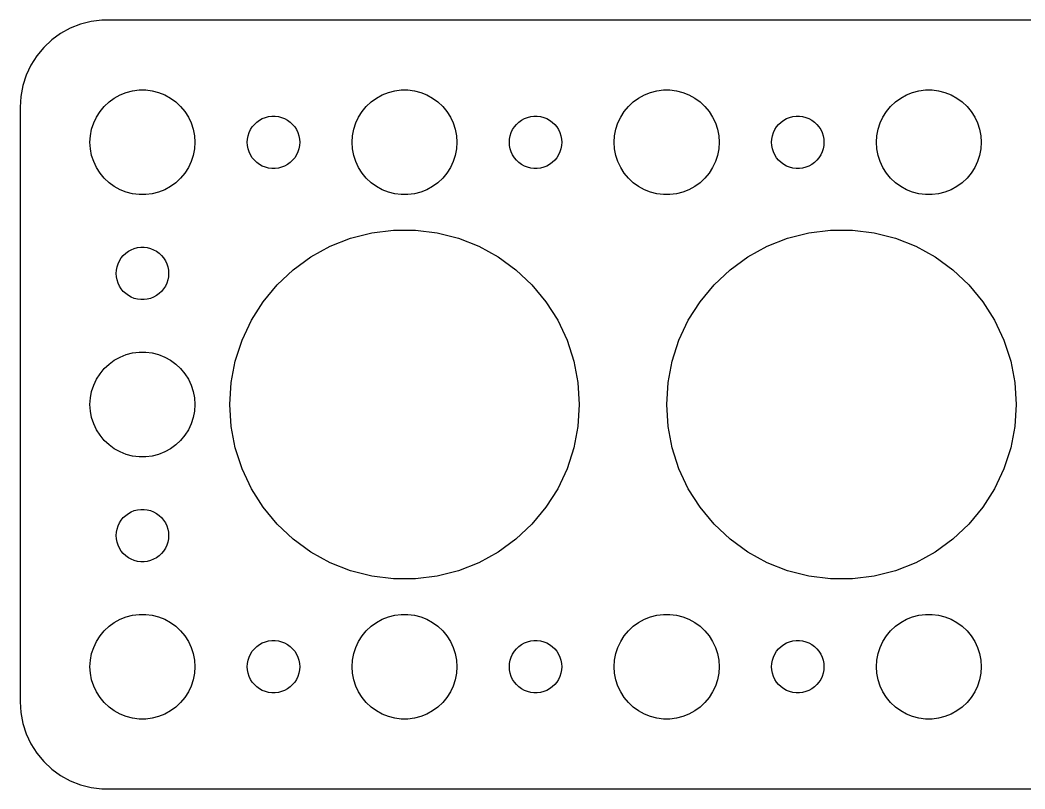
# Model space of a CAD drawing. Header units: metres. Extents: x -60 to 60, y 32 to 76.
# Drawn here: x -59.5 to -2, y 32 to 76 of the extents above; entities that cross this region are included whole.
import ezdxf

# ---------------------------------------------------------------- set-up
doc = ezdxf.new("R2010")
doc.units = ezdxf.units.M

msp = doc.modelspace()

# ---------------------------------------------------------------- linework, layer by layer
for p, q in [((-55.4369, 75.9114), (-56.0451, 75.7553)), ((-54.8139, 75.9901), (-55.4369, 75.9114)), ((54.8139, 75.9901), (-54.8139, 75.9901)), ((-56.6289, 75.5241), (-57.1791, 75.2216)), ((-56.0451, 75.7553), (-56.6289, 75.5241)), ((-57.6871, 74.8526), (-58.1448, 74.4227)), ((-57.1791, 75.2216), (-57.6871, 74.8526)), ((-58.1448, 74.4227), (-58.5451, 73.9389)), ((-58.5451, 73.9389), (-58.8815, 73.4088)), ((-58.8815, 73.4088), (-59.1489, 72.8406)), ((-59.1489, 72.8406), (-59.3429, 72.2434)), ((-59.3429, 72.2434), (-59.4606, 71.6267)), ((-53.427, 71.8532), (-53.0621, 71.9469)), ((-53.0621, 71.9469), (-52.6884, 71.9941)), ((-52.6884, 71.9941), (-52.3116, 71.9941)), ((-52.3116, 71.9941), (-51.9379, 71.9469)), ((-51.9379, 71.9469), (-51.5729, 71.8532)), ((-38.427, 71.8532), (-38.0621, 71.9469)), ((-38.0621, 71.9469), (-37.6884, 71.9941)), ((-37.6884, 71.9941), (-37.3116, 71.9941)), ((-37.3116, 71.9941), (-36.9379, 71.9469)), ((-36.9379, 71.9469), (-36.5729, 71.8532)), ((-23.427, 71.8532), (-23.0621, 71.9469)), ((-23.0621, 71.9469), (-22.6884, 71.9941)), ((-22.6884, 71.9941), (-22.3116, 71.9941)), ((-22.3116, 71.9941), (-21.9379, 71.9469)), ((-21.9379, 71.9469), (-21.5729, 71.8532)), ((-8.42705, 71.8532), (-8.06213, 71.9469)), ((-8.06213, 71.9469), (-7.68837, 71.9941)), ((-7.68837, 71.9941), (-7.31161, 71.9941)), ((-7.31161, 71.9941), (-6.93785, 71.9469)), ((-6.93785, 71.9469), (-6.57294, 71.8532)), ((-59.4606, 71.6267), (-59.5, 71)), ((-54.6869, 71.0536), (-54.4123, 71.3115)), ((-54.4123, 71.3115), (-54.1075, 71.533)), ((-54.1075, 71.533), (-53.7773, 71.7145)), ((-53.7773, 71.7145), (-53.427, 71.8532)), ((-51.5729, 71.8532), (-51.2227, 71.7145)), ((-51.2227, 71.7145), (-50.8925, 71.533)), ((-50.8925, 71.533), (-50.5877, 71.3115)), ((-50.5877, 71.3115), (-50.3131, 71.0536)), ((-39.6869, 71.0536), (-39.4123, 71.3115)), ((-39.4123, 71.3115), (-39.1075, 71.533)), ((-39.1075, 71.533), (-38.7773, 71.7145)), ((-38.7773, 71.7145), (-38.427, 71.8532)), ((-36.5729, 71.8532), (-36.2227, 71.7145)), ((-36.2227, 71.7145), (-35.8925, 71.533)), ((-35.8925, 71.533), (-35.5877, 71.3115)), ((-35.5877, 71.3115), (-35.3131, 71.0536)), ((-24.6869, 71.0536), (-24.4123, 71.3115)), ((-24.4123, 71.3115), (-24.1075, 71.533)), ((-24.1075, 71.533), (-23.7773, 71.7145)), ((-23.7773, 71.7145), (-23.427, 71.8532)), ((-21.5729, 71.8532), (-21.2227, 71.7145)), ((-21.2227, 71.7145), (-20.8925, 71.533)), ((-20.8925, 71.533), (-20.5877, 71.3115)), ((-20.5877, 71.3115), (-20.3131, 71.0536)), ((-9.6869, 71.0536), (-9.41226, 71.3115)), ((-9.41226, 71.3115), (-9.10747, 71.533)), ((-9.10747, 71.533), (-8.77733, 71.7145)), ((-8.77733, 71.7145), (-8.42705, 71.8532)), ((-6.57294, 71.8532), (-6.22266, 71.7145)), ((-6.22266, 71.7145), (-5.89252, 71.533)), ((-5.89252, 71.533), (-5.58772, 71.3115)), ((-5.58772, 71.3115), (-5.31308, 71.0536)), ((-59.5, 71), (-59.5, 37)), ((-55.1289, 70.4453), (-54.927, 70.7634)), ((-54.927, 70.7634), (-54.6869, 71.0536)), ((-50.3131, 71.0536), (-50.0729, 70.7634)), ((-50.0729, 70.7634), (-49.8711, 70.4453)), ((-40.1289, 70.4453), (-39.927, 70.7634)), ((-39.927, 70.7634), (-39.6869, 71.0536)), ((-35.3131, 71.0536), (-35.0729, 70.7634)), ((-35.0729, 70.7634), (-34.8711, 70.4453)), ((-25.1289, 70.4453), (-24.927, 70.7634)), ((-24.927, 70.7634), (-24.6869, 71.0536)), ((-20.3131, 71.0536), (-20.0729, 70.7634)), ((-20.0729, 70.7634), (-19.8711, 70.4453)), ((-10.1289, 70.4453), (-9.92705, 70.7634)), ((-9.92705, 70.7634), (-9.6869, 71.0536)), ((-5.31308, 71.0536), (-5.07294, 70.7634)), ((-5.07294, 70.7634), (-4.87108, 70.4453)), ((-55.2893, 70.1044), (-55.1289, 70.4453)), ((-49.8711, 70.4453), (-49.7107, 70.1044)), ((-46.0934, 70.0268), (-45.9561, 70.1558)), ((-45.9561, 70.1558), (-45.8037, 70.2665)), ((-45.8037, 70.2665), (-45.6387, 70.3572)), ((-45.6387, 70.3572), (-45.4635, 70.4266)), ((-45.4635, 70.4266), (-45.2811, 70.4734)), ((-45.2811, 70.4734), (-45.0942, 70.497)), ((-45.0942, 70.497), (-44.9058, 70.497)), ((-44.9058, 70.497), (-44.7189, 70.4734)), ((-44.7189, 70.4734), (-44.5365, 70.4266)), ((-44.5365, 70.4266), (-44.3613, 70.3572)), ((-44.3613, 70.3572), (-44.1963, 70.2665)), ((-44.1963, 70.2665), (-44.0439, 70.1558)), ((-44.0439, 70.1558), (-43.9065, 70.0268)), ((-40.2893, 70.1044), (-40.1289, 70.4453)), ((-34.8711, 70.4453), (-34.7107, 70.1044)), ((-31.0934, 70.0268), (-30.9561, 70.1558)), ((-30.9561, 70.1558), (-30.8037, 70.2665)), ((-30.8037, 70.2665), (-30.6387, 70.3572)), ((-30.6387, 70.3572), (-30.4635, 70.4266)), ((-30.4635, 70.4266), (-30.2811, 70.4734)), ((-30.2811, 70.4734), (-30.0942, 70.497)), ((-30.0942, 70.497), (-29.9058, 70.497)), ((-29.9058, 70.497), (-29.7189, 70.4734)), ((-29.7189, 70.4734), (-29.5365, 70.4266)), ((-29.5365, 70.4266), (-29.3613, 70.3572)), ((-29.3613, 70.3572), (-29.1963, 70.2665)), ((-29.1963, 70.2665), (-29.0439, 70.1558)), ((-29.0439, 70.1558), (-28.9065, 70.0268)), ((-25.2893, 70.1044), (-25.1289, 70.4453)), ((-19.8711, 70.4453), (-19.7107, 70.1044)), ((-16.0934, 70.0268), (-15.9561, 70.1558)), ((-15.9561, 70.1558), (-15.8037, 70.2665)), ((-15.8037, 70.2665), (-15.6387, 70.3572)), ((-15.6387, 70.3572), (-15.4635, 70.4266)), ((-15.4635, 70.4266), (-15.2811, 70.4734)), ((-15.2811, 70.4734), (-15.0942, 70.497)), ((-15.0942, 70.497), (-14.9058, 70.497)), ((-14.9058, 70.497), (-14.7189, 70.4734)), ((-14.7189, 70.4734), (-14.5365, 70.4266)), ((-14.5365, 70.4266), (-14.3613, 70.3572)), ((-14.3613, 70.3572), (-14.1963, 70.2665)), ((-14.1963, 70.2665), (-14.0439, 70.1558)), ((-14.0439, 70.1558), (-13.9065, 70.0268)), ((-10.2893, 70.1044), (-10.1289, 70.4453)), ((-4.87108, 70.4453), (-4.71066, 70.1044)), ((-55.4763, 69.376), (-55.4057, 69.7461)), ((-55.4057, 69.7461), (-55.2893, 70.1044)), ((-49.7107, 70.1044), (-49.5942, 69.7461)), ((-49.5942, 69.7461), (-49.5237, 69.376)), ((-46.3947, 69.5522), (-46.3145, 69.7226)), ((-46.3145, 69.7226), (-46.2135, 69.8817)), ((-46.2135, 69.8817), (-46.0934, 70.0268)), ((-43.9065, 70.0268), (-43.7865, 69.8817)), ((-43.7865, 69.8817), (-43.6855, 69.7226)), ((-43.6855, 69.7226), (-43.6053, 69.5522)), ((-40.4763, 69.376), (-40.4057, 69.7461)), ((-40.4057, 69.7461), (-40.2893, 70.1044)), ((-34.7107, 70.1044), (-34.5942, 69.7461)), ((-34.5942, 69.7461), (-34.5237, 69.376)), ((-31.3947, 69.5522), (-31.3145, 69.7226)), ((-31.3145, 69.7226), (-31.2135, 69.8817)), ((-31.2135, 69.8817), (-31.0934, 70.0268)), ((-28.9065, 70.0268), (-28.7865, 69.8817)), ((-28.7865, 69.8817), (-28.6855, 69.7226)), ((-28.6855, 69.7226), (-28.6053, 69.5522)), ((-25.4763, 69.376), (-25.4057, 69.7461)), ((-25.4057, 69.7461), (-25.2893, 70.1044)), ((-19.7107, 70.1044), (-19.5942, 69.7461)), ((-19.5942, 69.7461), (-19.5237, 69.376)), ((-16.3947, 69.5522), (-16.3145, 69.7226)), ((-16.3145, 69.7226), (-16.2135, 69.8817)), ((-16.2135, 69.8817), (-16.0934, 70.0268)), ((-13.9065, 70.0268), (-13.7865, 69.8817)), ((-13.7865, 69.8817), (-13.6855, 69.7226)), ((-13.6855, 69.7226), (-13.6053, 69.5522)), ((-10.4763, 69.376), (-10.4057, 69.7461)), ((-10.4057, 69.7461), (-10.2893, 70.1044)), ((-4.71066, 70.1044), (-4.59424, 69.7461)), ((-4.59424, 69.7461), (-4.52365, 69.376)), ((-55.5, 69), (-55.4763, 69.376)), ((-55.4763, 68.624), (-55.5, 69)), ((-49.5237, 69.376), (-49.5, 69)), ((-49.5, 69), (-49.5237, 68.624)), ((-46.5, 69), (-46.4882, 69.188)), ((-46.4882, 68.812), (-46.5, 69)), ((-46.4882, 69.188), (-46.4529, 69.373)), ((-46.4529, 69.373), (-46.3947, 69.5522)), ((-43.6053, 69.5522), (-43.5471, 69.373)), ((-43.5471, 69.373), (-43.5118, 69.188)), ((-43.5118, 69.188), (-43.5, 69)), ((-43.5, 69), (-43.5118, 68.812)), ((-40.5, 69), (-40.4763, 69.376)), ((-40.4763, 68.624), (-40.5, 69)), ((-34.5237, 69.376), (-34.5, 69)), ((-34.5, 69), (-34.5237, 68.624)), ((-31.5, 69), (-31.4882, 69.188)), ((-31.4882, 68.812), (-31.5, 69)), ((-31.4882, 69.188), (-31.4529, 69.373)), ((-31.4529, 69.373), (-31.3947, 69.5522)), ((-28.6053, 69.5522), (-28.5471, 69.373)), ((-28.5471, 69.373), (-28.5118, 69.188)), ((-28.5118, 69.188), (-28.5, 69)), ((-28.5, 69), (-28.5118, 68.812)), ((-25.5, 69), (-25.4763, 69.376)), ((-25.4763, 68.624), (-25.5, 69)), ((-19.5237, 69.376), (-19.5, 69)), ((-19.5, 69), (-19.5237, 68.624)), ((-16.5, 69), (-16.4882, 69.188)), ((-16.4882, 68.812), (-16.5, 69)), ((-16.4882, 69.188), (-16.4529, 69.373)), ((-16.4529, 69.373), (-16.3947, 69.5522)), ((-13.6053, 69.5522), (-13.5471, 69.373)), ((-13.5471, 69.373), (-13.5118, 69.188)), ((-13.5118, 69.188), (-13.5, 69)), ((-13.5, 69), (-13.5118, 68.812)), ((-10.5, 69), (-10.4763, 69.376)), ((-10.4763, 68.624), (-10.5, 69)), ((-4.52365, 69.376), (-4.5, 69)), ((-4.5, 69), (-4.52365, 68.624)), ((-55.4057, 68.2539), (-55.4763, 68.624)), ((-49.5237, 68.624), (-49.5942, 68.2539)), ((-46.4529, 68.627), (-46.4882, 68.812)), ((-46.3947, 68.4478), (-46.4529, 68.627)), ((-46.3145, 68.2774), (-46.3947, 68.4478)), ((-43.6053, 68.4478), (-43.6855, 68.2774)), ((-43.5471, 68.627), (-43.6053, 68.4478)), ((-43.5118, 68.812), (-43.5471, 68.627)), ((-40.4057, 68.2539), (-40.4763, 68.624)), ((-34.5237, 68.624), (-34.5942, 68.2539)), ((-31.4529, 68.627), (-31.4882, 68.812)), ((-31.3947, 68.4478), (-31.4529, 68.627)), ((-31.3145, 68.2774), (-31.3947, 68.4478)), ((-28.6053, 68.4478), (-28.6855, 68.2774)), ((-28.5471, 68.627), (-28.6053, 68.4478)), ((-28.5118, 68.812), (-28.5471, 68.627)), ((-25.4057, 68.2539), (-25.4763, 68.624)), ((-19.5237, 68.624), (-19.5942, 68.2539)), ((-16.4529, 68.627), (-16.4882, 68.812)), ((-16.3947, 68.4478), (-16.4529, 68.627)), ((-16.3145, 68.2774), (-16.3947, 68.4478)), ((-13.6053, 68.4478), (-13.6855, 68.2774)), ((-13.5471, 68.627), (-13.6053, 68.4478)), ((-13.5118, 68.812), (-13.5471, 68.627)), ((-10.4057, 68.2539), (-10.4763, 68.624)), ((-4.52365, 68.624), (-4.59424, 68.2539)), ((-55.2893, 67.8956), (-55.4057, 68.2539)), ((-55.1289, 67.5547), (-55.2893, 67.8956)), ((-49.7107, 67.8956), (-49.8711, 67.5547)), ((-49.5942, 68.2539), (-49.7107, 67.8956)), ((-46.2135, 68.1183), (-46.3145, 68.2774)), ((-46.0934, 67.9732), (-46.2135, 68.1183)), ((-45.9561, 67.8442), (-46.0934, 67.9732)), ((-43.9065, 67.9732), (-44.0439, 67.8442)), ((-43.7865, 68.1183), (-43.9065, 67.9732)), ((-43.6855, 68.2774), (-43.7865, 68.1183)), ((-40.2893, 67.8956), (-40.4057, 68.2539)), ((-40.1289, 67.5547), (-40.2893, 67.8956)), ((-34.7107, 67.8956), (-34.8711, 67.5547)), ((-34.5942, 68.2539), (-34.7107, 67.8956)), ((-31.2135, 68.1183), (-31.3145, 68.2774)), ((-31.0934, 67.9732), (-31.2135, 68.1183)), ((-30.9561, 67.8442), (-31.0934, 67.9732)), ((-28.9065, 67.9732), (-29.0439, 67.8442)), ((-28.7865, 68.1183), (-28.9065, 67.9732)), ((-28.6855, 68.2774), (-28.7865, 68.1183)), ((-25.2893, 67.8956), (-25.4057, 68.2539)), ((-25.1289, 67.5547), (-25.2893, 67.8956)), ((-19.7107, 67.8956), (-19.8711, 67.5547)), ((-19.5942, 68.2539), (-19.7107, 67.8956)), ((-16.2135, 68.1183), (-16.3145, 68.2774)), ((-16.0934, 67.9732), (-16.2135, 68.1183)), ((-15.9561, 67.8442), (-16.0934, 67.9732)), ((-13.9065, 67.9732), (-14.0439, 67.8442)), ((-13.7865, 68.1183), (-13.9065, 67.9732)), ((-13.6855, 68.2774), (-13.7865, 68.1183)), ((-10.2893, 67.8956), (-10.4057, 68.2539)), ((-10.1289, 67.5547), (-10.2893, 67.8956)), ((-4.71066, 67.8956), (-4.87108, 67.5547)), ((-4.59424, 68.2539), (-4.71066, 67.8956)), ((-54.927, 67.2366), (-55.1289, 67.5547)), ((-49.8711, 67.5547), (-50.0729, 67.2366)), ((-45.8037, 67.7335), (-45.9561, 67.8442)), ((-45.6387, 67.6427), (-45.8037, 67.7335)), ((-45.4635, 67.5734), (-45.6387, 67.6427)), ((-45.2811, 67.5266), (-45.4635, 67.5734)), ((-45.0942, 67.5029), (-45.2811, 67.5266)), ((-44.9058, 67.5029), (-45.0942, 67.5029)), ((-44.7189, 67.5266), (-44.9058, 67.5029)), ((-44.5365, 67.5734), (-44.7189, 67.5266)), ((-44.3613, 67.6427), (-44.5365, 67.5734)), ((-44.1963, 67.7335), (-44.3613, 67.6427)), ((-44.0439, 67.8442), (-44.1963, 67.7335)), ((-39.927, 67.2366), (-40.1289, 67.5547)), ((-34.8711, 67.5547), (-35.0729, 67.2366)), ((-30.8037, 67.7335), (-30.9561, 67.8442)), ((-30.6387, 67.6427), (-30.8037, 67.7335)), ((-30.4635, 67.5734), (-30.6387, 67.6427)), ((-30.2811, 67.5266), (-30.4635, 67.5734)), ((-30.0942, 67.5029), (-30.2811, 67.5266)), ((-29.9058, 67.5029), (-30.0942, 67.5029)), ((-29.7189, 67.5266), (-29.9058, 67.5029)), ((-29.5365, 67.5734), (-29.7189, 67.5266)), ((-29.3613, 67.6427), (-29.5365, 67.5734)), ((-29.1963, 67.7335), (-29.3613, 67.6427)), ((-29.0439, 67.8442), (-29.1963, 67.7335)), ((-24.927, 67.2366), (-25.1289, 67.5547)), ((-19.8711, 67.5547), (-20.0729, 67.2366)), ((-15.8037, 67.7335), (-15.9561, 67.8442)), ((-15.6387, 67.6427), (-15.8037, 67.7335)), ((-15.4635, 67.5734), (-15.6387, 67.6427)), ((-15.2811, 67.5266), (-15.4635, 67.5734)), ((-15.0942, 67.5029), (-15.2811, 67.5266)), ((-14.9058, 67.5029), (-15.0942, 67.5029)), ((-14.7189, 67.5266), (-14.9058, 67.5029)), ((-14.5365, 67.5734), (-14.7189, 67.5266)), ((-14.3613, 67.6427), (-14.5365, 67.5734)), ((-14.1963, 67.7335), (-14.3613, 67.6427)), ((-14.0439, 67.8442), (-14.1963, 67.7335)), ((-9.92705, 67.2366), (-10.1289, 67.5547)), ((-4.87108, 67.5547), (-5.07294, 67.2366)), ((-54.6869, 66.9464), (-54.927, 67.2366)), ((-54.4123, 66.6884), (-54.6869, 66.9464)), ((-50.3131, 66.9464), (-50.5877, 66.6884)), ((-50.0729, 67.2366), (-50.3131, 66.9464)), ((-39.6869, 66.9464), (-39.927, 67.2366)), ((-39.4123, 66.6884), (-39.6869, 66.9464)), ((-35.3131, 66.9464), (-35.5877, 66.6884)), ((-35.0729, 67.2366), (-35.3131, 66.9464)), ((-24.6869, 66.9464), (-24.927, 67.2366)), ((-24.4123, 66.6884), (-24.6869, 66.9464)), ((-20.3131, 66.9464), (-20.5877, 66.6884)), ((-20.0729, 67.2366), (-20.3131, 66.9464)), ((-9.6869, 66.9464), (-9.92705, 67.2366)), ((-9.41226, 66.6884), (-9.6869, 66.9464)), ((-5.31308, 66.9464), (-5.58772, 66.6884)), ((-5.07294, 67.2366), (-5.31308, 66.9464)), ((-54.1075, 66.467), (-54.4123, 66.6884)), ((-53.7773, 66.2855), (-54.1075, 66.467)), ((-53.427, 66.1468), (-53.7773, 66.2855)), ((-53.0621, 66.0531), (-53.427, 66.1468)), ((-51.5729, 66.1468), (-51.9379, 66.0531)), ((-51.2227, 66.2855), (-51.5729, 66.1468)), ((-50.8925, 66.467), (-51.2227, 66.2855)), ((-50.5877, 66.6884), (-50.8925, 66.467)), ((-39.1075, 66.467), (-39.4123, 66.6884)), ((-38.7773, 66.2855), (-39.1075, 66.467)), ((-38.427, 66.1468), (-38.7773, 66.2855)), ((-38.0621, 66.0531), (-38.427, 66.1468)), ((-36.5729, 66.1468), (-36.9379, 66.0531)), ((-36.2227, 66.2855), (-36.5729, 66.1468)), ((-35.8925, 66.467), (-36.2227, 66.2855)), ((-35.5877, 66.6884), (-35.8925, 66.467)), ((-24.1075, 66.467), (-24.4123, 66.6884)), ((-23.7773, 66.2855), (-24.1075, 66.467)), ((-23.427, 66.1468), (-23.7773, 66.2855)), ((-23.0621, 66.0531), (-23.427, 66.1468)), ((-21.5729, 66.1468), (-21.9379, 66.0531)), ((-21.2227, 66.2855), (-21.5729, 66.1468)), ((-20.8925, 66.467), (-21.2227, 66.2855)), ((-20.5877, 66.6884), (-20.8925, 66.467)), ((-9.10747, 66.467), (-9.41226, 66.6884)), ((-8.77733, 66.2855), (-9.10747, 66.467)), ((-8.42705, 66.1468), (-8.77733, 66.2855)), ((-8.06213, 66.0531), (-8.42705, 66.1468)), ((-6.57294, 66.1468), (-6.93785, 66.0531)), ((-6.22266, 66.2855), (-6.57294, 66.1468)), ((-5.89252, 66.467), (-6.22266, 66.2855)), ((-5.58772, 66.6884), (-5.89252, 66.467)), ((-52.6884, 66.0059), (-53.0621, 66.0531)), ((-52.3116, 66.0059), (-52.6884, 66.0059)), ((-51.9379, 66.0531), (-52.3116, 66.0059)), ((-37.6884, 66.0059), (-38.0621, 66.0531)), ((-37.3116, 66.0059), (-37.6884, 66.0059)), ((-36.9379, 66.0531), (-37.3116, 66.0059)), ((-22.6884, 66.0059), (-23.0621, 66.0531)), ((-22.3116, 66.0059), (-22.6884, 66.0059)), ((-21.9379, 66.0531), (-22.3116, 66.0059)), ((-7.68837, 66.0059), (-8.06213, 66.0531)), ((-7.31161, 66.0059), (-7.68837, 66.0059)), ((-6.93785, 66.0531), (-7.31161, 66.0059)), ((-39.3738, 63.8229), (-38.1279, 63.9803)), ((-38.1279, 63.9803), (-36.8721, 63.9803)), ((-36.8721, 63.9803), (-35.6262, 63.8229)), ((-14.3738, 63.8229), (-13.1279, 63.9803)), ((-13.1279, 63.9803), (-11.8721, 63.9803)), ((-11.8721, 63.9803), (-10.6262, 63.8229)), ((-41.7578, 63.0483), (-40.5902, 63.5106)), ((-40.5902, 63.5106), (-39.3738, 63.8229)), ((-35.6262, 63.8229), (-34.4098, 63.5106)), ((-34.4098, 63.5106), (-33.2422, 63.0483)), ((-16.7578, 63.0483), (-15.5902, 63.5106)), ((-15.5902, 63.5106), (-14.3738, 63.8229)), ((-10.6262, 63.8229), (-9.40982, 63.5106)), ((-9.40982, 63.5106), (-8.2422, 63.0483)), ((-53.4561, 62.6558), (-53.3037, 62.7665)), ((-53.3037, 62.7665), (-53.1387, 62.8572)), ((-53.1387, 62.8572), (-52.9635, 62.9266)), ((-52.9635, 62.9266), (-52.7811, 62.9734)), ((-52.7811, 62.9734), (-52.5942, 62.997)), ((-52.5942, 62.997), (-52.4058, 62.997)), ((-52.4058, 62.997), (-52.2189, 62.9734)), ((-52.2189, 62.9734), (-52.0365, 62.9266)), ((-52.0365, 62.9266), (-51.8613, 62.8572)), ((-51.8613, 62.8572), (-51.6963, 62.7665)), ((-51.6963, 62.7665), (-51.5439, 62.6558)), ((-42.8583, 62.4433), (-41.7578, 63.0483)), ((-33.2422, 63.0483), (-32.1417, 62.4433)), ((-17.8583, 62.4433), (-16.7578, 63.0483)), ((-8.2422, 63.0483), (-7.14172, 62.4433)), ((-53.8947, 62.0522), (-53.8145, 62.2226)), ((-53.8145, 62.2226), (-53.7135, 62.3817)), ((-53.7135, 62.3817), (-53.5934, 62.5268)), ((-53.5934, 62.5268), (-53.4561, 62.6558)), ((-51.5439, 62.6558), (-51.4065, 62.5268)), ((-51.4065, 62.5268), (-51.2865, 62.3817)), ((-51.2865, 62.3817), (-51.1855, 62.2226)), ((-51.1855, 62.2226), (-51.1053, 62.0522)), ((-43.8742, 61.7051), (-42.8583, 62.4433)), ((-32.1417, 62.4433), (-31.1257, 61.7051)), ((-18.8742, 61.7051), (-17.8583, 62.4433)), ((-7.14172, 62.4433), (-6.12575, 61.7051)), ((-54, 61.5), (-53.9882, 61.688)), ((-53.9882, 61.688), (-53.9529, 61.873)), ((-53.9529, 61.873), (-53.8947, 62.0522)), ((-51.1053, 62.0522), (-51.0471, 61.873)), ((-51.0471, 61.873), (-51.0118, 61.688)), ((-51.0118, 61.688), (-51, 61.5)), ((-44.7897, 60.8455), (-43.8742, 61.7051)), ((-31.1257, 61.7051), (-30.2103, 60.8455)), ((-19.7897, 60.8455), (-18.8742, 61.7051)), ((-6.12575, 61.7051), (-5.21031, 60.8455)), ((-53.9882, 61.312), (-54, 61.5)), ((-53.9529, 61.127), (-53.9882, 61.312)), ((-53.8947, 60.9478), (-53.9529, 61.127)), ((-51.0471, 61.127), (-51.1053, 60.9478)), ((-51.0118, 61.312), (-51.0471, 61.127)), ((-51, 61.5), (-51.0118, 61.312)), ((-53.8145, 60.7774), (-53.8947, 60.9478)), ((-53.7135, 60.6183), (-53.8145, 60.7774)), ((-53.5934, 60.4732), (-53.7135, 60.6183)), ((-53.4561, 60.3442), (-53.5934, 60.4732)), ((-51.4065, 60.4732), (-51.5439, 60.3442)), ((-51.2865, 60.6183), (-51.4065, 60.4732)), ((-51.1855, 60.7774), (-51.2865, 60.6183)), ((-51.1053, 60.9478), (-51.1855, 60.7774)), ((-45.5902, 59.8778), (-44.7897, 60.8455)), ((-30.2103, 60.8455), (-29.4098, 59.8778)), ((-20.5902, 59.8778), (-19.7897, 60.8455)), ((-5.21031, 60.8455), (-4.40982, 59.8778)), ((-53.3037, 60.2335), (-53.4561, 60.3442)), ((-53.1387, 60.1427), (-53.3037, 60.2335)), ((-52.9635, 60.0734), (-53.1387, 60.1427)), ((-52.7811, 60.0266), (-52.9635, 60.0734)), ((-52.5942, 60.0029), (-52.7811, 60.0266)), ((-52.4058, 60.0029), (-52.5942, 60.0029)), ((-52.2189, 60.0266), (-52.4058, 60.0029)), ((-52.0365, 60.0734), (-52.2189, 60.0266)), ((-51.8613, 60.1427), (-52.0365, 60.0734)), ((-51.6963, 60.2335), (-51.8613, 60.1427)), ((-51.5439, 60.3442), (-51.6963, 60.2335)), ((-46.2631, 58.8175), (-45.5902, 59.8778)), ((-29.4098, 59.8778), (-28.7369, 58.8175)), ((-21.2631, 58.8175), (-20.5902, 59.8778)), ((-4.40982, 59.8778), (-3.73692, 58.8175)), ((-46.7978, 57.6812), (-46.2631, 58.8175)), ((-28.7369, 58.8175), (-28.2022, 57.6812)), ((-21.7978, 57.6812), (-21.2631, 58.8175)), ((-3.73692, 58.8175), (-3.20222, 57.6812)), ((-47.1858, 56.4869), (-46.7978, 57.6812)), ((-28.2022, 57.6812), (-27.8142, 56.4869)), ((-22.1858, 56.4869), (-21.7978, 57.6812)), ((-3.20222, 57.6812), (-2.81416, 56.4869)), ((-53.427, 56.8532), (-53.0621, 56.9469)), ((-53.0621, 56.9469), (-52.6884, 56.9941)), ((-52.6884, 56.9941), (-52.3116, 56.9941)), ((-52.3116, 56.9941), (-51.9379, 56.9469)), ((-51.9379, 56.9469), (-51.5729, 56.8532)), ((-54.4123, 56.3115), (-54.1075, 56.533)), ((-54.1075, 56.533), (-53.7773, 56.7145)), ((-53.7773, 56.7145), (-53.427, 56.8532)), ((-51.5729, 56.8532), (-51.2227, 56.7145)), ((-51.2227, 56.7145), (-50.8925, 56.533)), ((-50.8925, 56.533), (-50.5877, 56.3115)), ((-47.4211, 55.2533), (-47.1858, 56.4869)), ((-27.8142, 56.4869), (-27.5788, 55.2533)), ((-22.4211, 55.2533), (-22.1858, 56.4869)), ((-2.81416, 56.4869), (-2.57884, 55.2533)), ((-54.927, 55.7634), (-54.6869, 56.0536)), ((-54.6869, 56.0536), (-54.4123, 56.3115)), ((-50.5877, 56.3115), (-50.3131, 56.0536)), ((-50.3131, 56.0536), (-50.0729, 55.7634)), ((-55.2893, 55.1044), (-55.1289, 55.4453)), ((-55.1289, 55.4453), (-54.927, 55.7634)), ((-50.0729, 55.7634), (-49.8711, 55.4453)), ((-49.8711, 55.4453), (-49.7107, 55.1044)), ((-47.5, 54), (-47.4211, 55.2533)), ((-27.5788, 55.2533), (-27.5, 54)), ((-22.5, 54), (-22.4211, 55.2533)), ((-2.57884, 55.2533), (-2.5, 54)), ((-55.4763, 54.376), (-55.4057, 54.7461)), ((-55.4057, 54.7461), (-55.2893, 55.1044)), ((-49.7107, 55.1044), (-49.5942, 54.7461)), ((-49.5942, 54.7461), (-49.5237, 54.376)), ((-55.5, 54), (-55.4763, 54.376)), ((-49.5237, 54.376), (-49.5, 54)), ((-55.4763, 53.624), (-55.5, 54)), ((-55.4057, 53.2539), (-55.4763, 53.624)), ((-49.5237, 53.624), (-49.5942, 53.2539)), ((-49.5, 54), (-49.5237, 53.624)), ((-47.4211, 52.7467), (-47.5, 54)), ((-27.5, 54), (-27.5788, 52.7467)), ((-22.4211, 52.7467), (-22.5, 54)), ((-2.5, 54), (-2.57884, 52.7467)), ((-55.2893, 52.8956), (-55.4057, 53.2539)), ((-49.5942, 53.2539), (-49.7107, 52.8956)), ((-55.1289, 52.5547), (-55.2893, 52.8956)), ((-54.927, 52.2366), (-55.1289, 52.5547)), ((-49.8711, 52.5547), (-50.0729, 52.2366)), ((-49.7107, 52.8956), (-49.8711, 52.5547)), ((-47.1858, 51.5131), (-47.4211, 52.7467)), ((-27.5788, 52.7467), (-27.8142, 51.5131)), ((-22.1858, 51.5131), (-22.4211, 52.7467)), ((-2.57884, 52.7467), (-2.81416, 51.5131)), ((-54.6869, 51.9464), (-54.927, 52.2366)), ((-54.4123, 51.6885), (-54.6869, 51.9464)), ((-50.3131, 51.9464), (-50.5877, 51.6885)), ((-50.0729, 52.2366), (-50.3131, 51.9464)), ((-54.1075, 51.467), (-54.4123, 51.6885)), ((-53.7773, 51.2855), (-54.1075, 51.467)), ((-53.427, 51.1468), (-53.7773, 51.2855)), ((-51.2227, 51.2855), (-51.5729, 51.1468)), ((-50.8925, 51.467), (-51.2227, 51.2855)), ((-50.5877, 51.6885), (-50.8925, 51.467)), ((-46.7978, 50.3188), (-47.1858, 51.5131)), ((-27.8142, 51.5131), (-28.2022, 50.3188)), ((-21.7978, 50.3188), (-22.1858, 51.5131)), ((-2.81416, 51.5131), (-3.20222, 50.3188)), ((-53.0621, 51.0531), (-53.427, 51.1468)), ((-52.6884, 51.0059), (-53.0621, 51.0531)), ((-52.3116, 51.0059), (-52.6884, 51.0059)), ((-51.9379, 51.0531), (-52.3116, 51.0059)), ((-51.5729, 51.1468), (-51.9379, 51.0531)), ((-46.2631, 49.1825), (-46.7978, 50.3188)), ((-28.2022, 50.3188), (-28.7369, 49.1825)), ((-21.2631, 49.1825), (-21.7978, 50.3188)), ((-3.20222, 50.3188), (-3.73692, 49.1825)), ((-45.5902, 48.1222), (-46.2631, 49.1825)), ((-28.7369, 49.1825), (-29.4098, 48.1222)), ((-20.5902, 48.1222), (-21.2631, 49.1825)), ((-3.73692, 49.1825), (-4.40982, 48.1222)), ((-53.4561, 47.6558), (-53.3037, 47.7665)), ((-53.3037, 47.7665), (-53.1387, 47.8573)), ((-53.1387, 47.8573), (-52.9635, 47.9266)), ((-52.9635, 47.9266), (-52.7811, 47.9734)), ((-52.7811, 47.9734), (-52.5942, 47.9971)), ((-52.5942, 47.9971), (-52.4058, 47.9971)), ((-52.4058, 47.9971), (-52.2189, 47.9734)), ((-52.2189, 47.9734), (-52.0365, 47.9266)), ((-52.0365, 47.9266), (-51.8613, 47.8573)), ((-51.8613, 47.8573), (-51.6963, 47.7665)), ((-51.6963, 47.7665), (-51.5439, 47.6558)), ((-44.7897, 47.1545), (-45.5902, 48.1222)), ((-29.4098, 48.1222), (-30.2103, 47.1545)), ((-19.7897, 47.1545), (-20.5902, 48.1222)), ((-4.40982, 48.1222), (-5.21031, 47.1545)), ((-53.8947, 47.0522), (-53.8145, 47.2226)), ((-53.8145, 47.2226), (-53.7135, 47.3817)), ((-53.7135, 47.3817), (-53.5934, 47.5268)), ((-53.5934, 47.5268), (-53.4561, 47.6558)), ((-51.5439, 47.6558), (-51.4065, 47.5268)), ((-51.4065, 47.5268), (-51.2865, 47.3817)), ((-51.2865, 47.3817), (-51.1855, 47.2226)), ((-51.1855, 47.2226), (-51.1053, 47.0522)), ((-43.8742, 46.2949), (-44.7897, 47.1545)), ((-30.2103, 47.1545), (-31.1257, 46.2949)), ((-18.8742, 46.2949), (-19.7897, 47.1545)), ((-5.21031, 47.1545), (-6.12575, 46.2949)), ((-54, 46.5), (-53.9882, 46.688)), ((-53.9882, 46.688), (-53.9529, 46.873)), ((-53.9529, 46.873), (-53.8947, 47.0522)), ((-51.1053, 47.0522), (-51.0471, 46.873)), ((-51.0471, 46.873), (-51.0118, 46.688)), ((-51.0118, 46.688), (-51, 46.5)), ((-53.9882, 46.312), (-54, 46.5)), ((-53.9529, 46.127), (-53.9882, 46.312)), ((-53.8947, 45.9478), (-53.9529, 46.127)), ((-51.0471, 46.127), (-51.1053, 45.9478)), ((-51.0118, 46.312), (-51.0471, 46.127)), ((-51, 46.5), (-51.0118, 46.312)), ((-42.8583, 45.5567), (-43.8742, 46.2949)), ((-31.1257, 46.2949), (-32.1417, 45.5567)), ((-17.8583, 45.5567), (-18.8742, 46.2949)), ((-6.12575, 46.2949), (-7.14172, 45.5567)), ((-53.8145, 45.7774), (-53.8947, 45.9478)), ((-53.7135, 45.6183), (-53.8145, 45.7774)), ((-53.5934, 45.4732), (-53.7135, 45.6183)), ((-53.4561, 45.3442), (-53.5934, 45.4732)), ((-51.4065, 45.4732), (-51.5439, 45.3442)), ((-51.2865, 45.6183), (-51.4065, 45.4732)), ((-51.1855, 45.7774), (-51.2865, 45.6183)), ((-51.1053, 45.9478), (-51.1855, 45.7774)), ((-41.7578, 44.9517), (-42.8583, 45.5567)), ((-32.1417, 45.5567), (-33.2422, 44.9517)), ((-16.7578, 44.9517), (-17.8583, 45.5567)), ((-7.14172, 45.5567), (-8.2422, 44.9517)), ((-53.3037, 45.2335), (-53.4561, 45.3442)), ((-53.1387, 45.1428), (-53.3037, 45.2335)), ((-52.9635, 45.0734), (-53.1387, 45.1428)), ((-52.7811, 45.0266), (-52.9635, 45.0734)), ((-52.5942, 45.003), (-52.7811, 45.0266)), ((-52.4058, 45.003), (-52.5942, 45.003)), ((-52.2189, 45.0266), (-52.4058, 45.003)), ((-52.0365, 45.0734), (-52.2189, 45.0266)), ((-51.8613, 45.1428), (-52.0365, 45.0734)), ((-51.6963, 45.2335), (-51.8613, 45.1428)), ((-51.5439, 45.3442), (-51.6963, 45.2335)), ((-40.5902, 44.4894), (-41.7578, 44.9517)), ((-33.2422, 44.9517), (-34.4098, 44.4894)), ((-15.5902, 44.4894), (-16.7578, 44.9517)), ((-8.2422, 44.9517), (-9.40982, 44.4894)), ((-39.3738, 44.1771), (-40.5902, 44.4894)), ((-34.4098, 44.4894), (-35.6262, 44.1771)), ((-14.3738, 44.1771), (-15.5902, 44.4894)), ((-9.40982, 44.4894), (-10.6262, 44.1771)), ((-38.1279, 44.0197), (-39.3738, 44.1771)), ((-36.8721, 44.0197), (-38.1279, 44.0197)), ((-35.6262, 44.1771), (-36.8721, 44.0197)), ((-13.1279, 44.0197), (-14.3738, 44.1771)), ((-11.8721, 44.0197), (-13.1279, 44.0197)), ((-10.6262, 44.1771), (-11.8721, 44.0197)), ((-53.0621, 41.9469), (-52.6884, 41.9941)), ((-52.6884, 41.9941), (-52.3116, 41.9941)), ((-52.3116, 41.9941), (-51.9379, 41.9469)), ((-38.0621, 41.9469), (-37.6884, 41.9941)), ((-37.6884, 41.9941), (-37.3116, 41.9941)), ((-37.3116, 41.9941), (-36.9379, 41.9469)), ((-23.0621, 41.9469), (-22.6884, 41.9941)), ((-22.6884, 41.9941), (-22.3116, 41.9941)), ((-22.3116, 41.9941), (-21.9379, 41.9469)), ((-8.06213, 41.9469), (-7.68837, 41.9941)), ((-7.68837, 41.9941), (-7.31161, 41.9941)), ((-7.31161, 41.9941), (-6.93785, 41.9469)), ((-54.4123, 41.3116), (-54.1075, 41.533)), ((-54.1075, 41.533), (-53.7773, 41.7145)), ((-53.7773, 41.7145), (-53.427, 41.8532)), ((-53.427, 41.8532), (-53.0621, 41.9469)), ((-51.9379, 41.9469), (-51.5729, 41.8532)), ((-51.5729, 41.8532), (-51.2227, 41.7145)), ((-51.2227, 41.7145), (-50.8925, 41.533)), ((-50.8925, 41.533), (-50.5877, 41.3116)), ((-39.4123, 41.3116), (-39.1075, 41.533)), ((-39.1075, 41.533), (-38.7773, 41.7145)), ((-38.7773, 41.7145), (-38.427, 41.8532)), ((-38.427, 41.8532), (-38.0621, 41.9469)), ((-36.9379, 41.9469), (-36.5729, 41.8532)), ((-36.5729, 41.8532), (-36.2227, 41.7145)), ((-36.2227, 41.7145), (-35.8925, 41.533)), ((-35.8925, 41.533), (-35.5877, 41.3116)), ((-24.4123, 41.3116), (-24.1075, 41.533)), ((-24.1075, 41.533), (-23.7773, 41.7145)), ((-23.7773, 41.7145), (-23.427, 41.8532)), ((-23.427, 41.8532), (-23.0621, 41.9469)), ((-21.9379, 41.9469), (-21.5729, 41.8532)), ((-21.5729, 41.8532), (-21.2227, 41.7145)), ((-21.2227, 41.7145), (-20.8925, 41.533)), ((-20.8925, 41.533), (-20.5877, 41.3116)), ((-9.41226, 41.3116), (-9.10747, 41.533)), ((-9.10747, 41.533), (-8.77733, 41.7145)), ((-8.77733, 41.7145), (-8.42705, 41.8532)), ((-8.42705, 41.8532), (-8.06213, 41.9469)), ((-6.93785, 41.9469), (-6.57294, 41.8532)), ((-6.57294, 41.8532), (-6.22266, 41.7145)), ((-6.22266, 41.7145), (-5.89252, 41.533)), ((-5.89252, 41.533), (-5.58772, 41.3116)), ((-54.927, 40.7634), (-54.6869, 41.0536)), ((-54.6869, 41.0536), (-54.4123, 41.3116)), ((-50.5877, 41.3116), (-50.3131, 41.0536)), ((-50.3131, 41.0536), (-50.0729, 40.7634)), ((-39.927, 40.7634), (-39.6869, 41.0536)), ((-39.6869, 41.0536), (-39.4123, 41.3116)), ((-35.5877, 41.3116), (-35.3131, 41.0536)), ((-35.3131, 41.0536), (-35.0729, 40.7634)), ((-24.927, 40.7634), (-24.6869, 41.0536)), ((-24.6869, 41.0536), (-24.4123, 41.3116)), ((-20.5877, 41.3116), (-20.3131, 41.0536)), ((-20.3131, 41.0536), (-20.0729, 40.7634)), ((-9.92705, 40.7634), (-9.6869, 41.0536)), ((-9.6869, 41.0536), (-9.41226, 41.3116)), ((-5.58772, 41.3116), (-5.31308, 41.0536)), ((-5.31308, 41.0536), (-5.07294, 40.7634)), ((-55.2893, 40.1044), (-55.1289, 40.4453)), ((-55.1289, 40.4453), (-54.927, 40.7634)), ((-50.0729, 40.7634), (-49.8711, 40.4453)), ((-49.8711, 40.4453), (-49.7107, 40.1044)), ((-45.9561, 40.1558), (-45.8037, 40.2665)), ((-45.8037, 40.2665), (-45.6387, 40.3573)), ((-45.6387, 40.3573), (-45.4635, 40.4266)), ((-45.4635, 40.4266), (-45.2811, 40.4734)), ((-45.2811, 40.4734), (-45.0942, 40.4971)), ((-45.0942, 40.4971), (-44.9058, 40.4971)), ((-44.9058, 40.4971), (-44.7189, 40.4734)), ((-44.7189, 40.4734), (-44.5365, 40.4266)), ((-44.5365, 40.4266), (-44.3613, 40.3573)), ((-44.3613, 40.3573), (-44.1963, 40.2665)), ((-44.1963, 40.2665), (-44.0439, 40.1558)), ((-40.2893, 40.1044), (-40.1289, 40.4453)), ((-40.1289, 40.4453), (-39.927, 40.7634)), ((-35.0729, 40.7634), (-34.8711, 40.4453)), ((-34.8711, 40.4453), (-34.7107, 40.1044)), ((-30.9561, 40.1558), (-30.8037, 40.2665)), ((-30.8037, 40.2665), (-30.6387, 40.3573)), ((-30.6387, 40.3573), (-30.4635, 40.4266)), ((-30.4635, 40.4266), (-30.2811, 40.4734)), ((-30.2811, 40.4734), (-30.0942, 40.4971)), ((-30.0942, 40.4971), (-29.9058, 40.4971)), ((-29.9058, 40.4971), (-29.7189, 40.4734)), ((-29.7189, 40.4734), (-29.5365, 40.4266)), ((-29.5365, 40.4266), (-29.3613, 40.3573)), ((-29.3613, 40.3573), (-29.1963, 40.2665)), ((-29.1963, 40.2665), (-29.0439, 40.1558)), ((-25.2893, 40.1044), (-25.1289, 40.4453)), ((-25.1289, 40.4453), (-24.927, 40.7634)), ((-20.0729, 40.7634), (-19.8711, 40.4453)), ((-19.8711, 40.4453), (-19.7107, 40.1044)), ((-15.9561, 40.1558), (-15.8037, 40.2665)), ((-15.8037, 40.2665), (-15.6387, 40.3573)), ((-15.6387, 40.3573), (-15.4635, 40.4266)), ((-15.4635, 40.4266), (-15.2811, 40.4734)), ((-15.2811, 40.4734), (-15.0942, 40.4971)), ((-15.0942, 40.4971), (-14.9058, 40.4971)), ((-14.9058, 40.4971), (-14.7189, 40.4734)), ((-14.7189, 40.4734), (-14.5365, 40.4266)), ((-14.5365, 40.4266), (-14.3613, 40.3573)), ((-14.3613, 40.3573), (-14.1963, 40.2665)), ((-14.1963, 40.2665), (-14.0439, 40.1558)), ((-10.2893, 40.1044), (-10.1289, 40.4453)), ((-10.1289, 40.4453), (-9.92705, 40.7634)), ((-5.07294, 40.7634), (-4.87108, 40.4453)), ((-4.87108, 40.4453), (-4.71066, 40.1044)), ((-55.4763, 39.376), (-55.4057, 39.7461)), ((-55.4057, 39.7461), (-55.2893, 40.1044)), ((-49.7107, 40.1044), (-49.5942, 39.7461)), ((-49.5942, 39.7461), (-49.5237, 39.376)), ((-46.3947, 39.5522), (-46.3145, 39.7226)), ((-46.3145, 39.7226), (-46.2135, 39.8817)), ((-46.2135, 39.8817), (-46.0934, 40.0268)), ((-46.0934, 40.0268), (-45.9561, 40.1558)), ((-44.0439, 40.1558), (-43.9065, 40.0268)), ((-43.9065, 40.0268), (-43.7865, 39.8817)), ((-43.7865, 39.8817), (-43.6855, 39.7226)), ((-43.6855, 39.7226), (-43.6053, 39.5522)), ((-40.4763, 39.376), (-40.4057, 39.7461)), ((-40.4057, 39.7461), (-40.2893, 40.1044)), ((-34.7107, 40.1044), (-34.5942, 39.7461)), ((-34.5942, 39.7461), (-34.5237, 39.376)), ((-31.3947, 39.5522), (-31.3145, 39.7226)), ((-31.3145, 39.7226), (-31.2135, 39.8817)), ((-31.2135, 39.8817), (-31.0934, 40.0268)), ((-31.0934, 40.0268), (-30.9561, 40.1558)), ((-29.0439, 40.1558), (-28.9065, 40.0268)), ((-28.9065, 40.0268), (-28.7865, 39.8817)), ((-28.7865, 39.8817), (-28.6855, 39.7226)), ((-28.6855, 39.7226), (-28.6053, 39.5522)), ((-25.4763, 39.376), (-25.4057, 39.7461)), ((-25.4057, 39.7461), (-25.2893, 40.1044)), ((-19.7107, 40.1044), (-19.5942, 39.7461)), ((-19.5942, 39.7461), (-19.5237, 39.376)), ((-16.3947, 39.5522), (-16.3145, 39.7226)), ((-16.3145, 39.7226), (-16.2135, 39.8817)), ((-16.2135, 39.8817), (-16.0934, 40.0268)), ((-16.0934, 40.0268), (-15.9561, 40.1558)), ((-14.0439, 40.1558), (-13.9065, 40.0268)), ((-13.9065, 40.0268), (-13.7865, 39.8817)), ((-13.7865, 39.8817), (-13.6855, 39.7226)), ((-13.6855, 39.7226), (-13.6053, 39.5522)), ((-10.4763, 39.376), (-10.4057, 39.7461)), ((-10.4057, 39.7461), (-10.2893, 40.1044)), ((-4.71066, 40.1044), (-4.59424, 39.7461)), ((-4.59424, 39.7461), (-4.52365, 39.376)), ((-55.5, 39), (-55.4763, 39.376)), ((-49.5237, 39.376), (-49.5, 39)), ((-46.5, 39), (-46.4882, 39.188)), ((-46.4882, 39.188), (-46.4529, 39.373)), ((-46.4529, 39.373), (-46.3947, 39.5522)), ((-43.6053, 39.5522), (-43.5471, 39.373)), ((-43.5471, 39.373), (-43.5118, 39.188)), ((-43.5118, 39.188), (-43.5, 39)), ((-40.5, 39), (-40.4763, 39.376)), ((-34.5237, 39.376), (-34.5, 39)), ((-31.5, 39), (-31.4882, 39.188)), ((-31.4882, 39.188), (-31.4529, 39.373)), ((-31.4529, 39.373), (-31.3947, 39.5522)), ((-28.6053, 39.5522), (-28.5471, 39.373)), ((-28.5471, 39.373), (-28.5118, 39.188)), ((-28.5118, 39.188), (-28.5, 39)), ((-25.5, 39), (-25.4763, 39.376)), ((-19.5237, 39.376), (-19.5, 39)), ((-16.5, 39), (-16.4882, 39.188)), ((-16.4882, 39.188), (-16.4529, 39.373)), ((-16.4529, 39.373), (-16.3947, 39.5522)), ((-13.6053, 39.5522), (-13.5471, 39.373)), ((-13.5471, 39.373), (-13.5118, 39.188)), ((-13.5118, 39.188), (-13.5, 39)), ((-10.5, 39), (-10.4763, 39.376)), ((-4.52365, 39.376), (-4.5, 39)), ((-55.4763, 38.624), (-55.5, 39)), ((-55.4057, 38.2539), (-55.4763, 38.624)), ((-49.5237, 38.624), (-49.5942, 38.2539)), ((-49.5, 39), (-49.5237, 38.624)), ((-46.4882, 38.812), (-46.5, 39)), ((-46.4529, 38.627), (-46.4882, 38.812)), ((-46.3947, 38.4478), (-46.4529, 38.627)), ((-43.5471, 38.627), (-43.6053, 38.4478)), ((-43.5118, 38.812), (-43.5471, 38.627)), ((-43.5, 39), (-43.5118, 38.812)), ((-40.4763, 38.624), (-40.5, 39)), ((-40.4057, 38.2539), (-40.4763, 38.624)), ((-34.5237, 38.624), (-34.5942, 38.2539)), ((-34.5, 39), (-34.5237, 38.624)), ((-31.4882, 38.812), (-31.5, 39)), ((-31.4529, 38.627), (-31.4882, 38.812)), ((-31.3947, 38.4478), (-31.4529, 38.627)), ((-28.5471, 38.627), (-28.6053, 38.4478)), ((-28.5118, 38.812), (-28.5471, 38.627)), ((-28.5, 39), (-28.5118, 38.812)), ((-25.4763, 38.624), (-25.5, 39)), ((-25.4057, 38.2539), (-25.4763, 38.624)), ((-19.5237, 38.624), (-19.5942, 38.2539)), ((-19.5, 39), (-19.5237, 38.624)), ((-16.4882, 38.812), (-16.5, 39)), ((-16.4529, 38.627), (-16.4882, 38.812)), ((-16.3947, 38.4478), (-16.4529, 38.627)), ((-13.5471, 38.627), (-13.6053, 38.4478)), ((-13.5118, 38.812), (-13.5471, 38.627)), ((-13.5, 39), (-13.5118, 38.812)), ((-10.4763, 38.624), (-10.5, 39)), ((-10.4057, 38.2539), (-10.4763, 38.624)), ((-4.52365, 38.624), (-4.59424, 38.2539)), ((-4.5, 39), (-4.52365, 38.624)), ((-55.2893, 37.8956), (-55.4057, 38.2539)), ((-49.5942, 38.2539), (-49.7107, 37.8956)), ((-46.3145, 38.2774), (-46.3947, 38.4478)), ((-46.2135, 38.1183), (-46.3145, 38.2774)), ((-46.0934, 37.9732), (-46.2135, 38.1183)), ((-45.9561, 37.8442), (-46.0934, 37.9732)), ((-43.9065, 37.9732), (-44.0439, 37.8442)), ((-43.7865, 38.1183), (-43.9065, 37.9732)), ((-43.6855, 38.2774), (-43.7865, 38.1183)), ((-43.6053, 38.4478), (-43.6855, 38.2774)), ((-40.2893, 37.8956), (-40.4057, 38.2539)), ((-34.5942, 38.2539), (-34.7107, 37.8956)), ((-31.3145, 38.2774), (-31.3947, 38.4478)), ((-31.2135, 38.1183), (-31.3145, 38.2774)), ((-31.0934, 37.9732), (-31.2135, 38.1183)), ((-30.9561, 37.8442), (-31.0934, 37.9732)), ((-28.9065, 37.9732), (-29.0439, 37.8442)), ((-28.7865, 38.1183), (-28.9065, 37.9732)), ((-28.6855, 38.2774), (-28.7865, 38.1183)), ((-28.6053, 38.4478), (-28.6855, 38.2774)), ((-25.2893, 37.8956), (-25.4057, 38.2539)), ((-19.5942, 38.2539), (-19.7107, 37.8956)), ((-16.3145, 38.2774), (-16.3947, 38.4478)), ((-16.2135, 38.1183), (-16.3145, 38.2774)), ((-16.0934, 37.9732), (-16.2135, 38.1183)), ((-15.9561, 37.8442), (-16.0934, 37.9732)), ((-13.9065, 37.9732), (-14.0439, 37.8442)), ((-13.7865, 38.1183), (-13.9065, 37.9732)), ((-13.6855, 38.2774), (-13.7865, 38.1183)), ((-13.6053, 38.4478), (-13.6855, 38.2774)), ((-10.2893, 37.8956), (-10.4057, 38.2539)), ((-4.59424, 38.2539), (-4.71066, 37.8956)), ((-55.1289, 37.5547), (-55.2893, 37.8956)), ((-54.927, 37.2366), (-55.1289, 37.5547)), ((-49.8711, 37.5547), (-50.0729, 37.2366)), ((-49.7107, 37.8956), (-49.8711, 37.5547)), ((-45.8037, 37.7335), (-45.9561, 37.8442)), ((-45.6387, 37.6428), (-45.8037, 37.7335)), ((-45.4635, 37.5734), (-45.6387, 37.6428)), ((-45.2811, 37.5266), (-45.4635, 37.5734)), ((-45.0942, 37.503), (-45.2811, 37.5266)), ((-44.9058, 37.503), (-45.0942, 37.503)), ((-44.7189, 37.5266), (-44.9058, 37.503)), ((-44.5365, 37.5734), (-44.7189, 37.5266)), ((-44.3613, 37.6428), (-44.5365, 37.5734)), ((-44.1963, 37.7335), (-44.3613, 37.6428)), ((-44.0439, 37.8442), (-44.1963, 37.7335)), ((-40.1289, 37.5547), (-40.2893, 37.8956)), ((-39.927, 37.2366), (-40.1289, 37.5547)), ((-34.8711, 37.5547), (-35.0729, 37.2366)), ((-34.7107, 37.8956), (-34.8711, 37.5547)), ((-30.8037, 37.7335), (-30.9561, 37.8442)), ((-30.6387, 37.6428), (-30.8037, 37.7335)), ((-30.4635, 37.5734), (-30.6387, 37.6428)), ((-30.2811, 37.5266), (-30.4635, 37.5734)), ((-30.0942, 37.503), (-30.2811, 37.5266)), ((-29.9058, 37.503), (-30.0942, 37.503)), ((-29.7189, 37.5266), (-29.9058, 37.503)), ((-29.5365, 37.5734), (-29.7189, 37.5266)), ((-29.3613, 37.6428), (-29.5365, 37.5734)), ((-29.1963, 37.7335), (-29.3613, 37.6428)), ((-29.0439, 37.8442), (-29.1963, 37.7335)), ((-25.1289, 37.5547), (-25.2893, 37.8956)), ((-24.927, 37.2366), (-25.1289, 37.5547)), ((-19.8711, 37.5547), (-20.0729, 37.2366)), ((-19.7107, 37.8956), (-19.8711, 37.5547)), ((-15.8037, 37.7335), (-15.9561, 37.8442)), ((-15.6387, 37.6428), (-15.8037, 37.7335)), ((-15.4635, 37.5734), (-15.6387, 37.6428)), ((-15.2811, 37.5266), (-15.4635, 37.5734)), ((-15.0942, 37.503), (-15.2811, 37.5266)), ((-14.9058, 37.503), (-15.0942, 37.503)), ((-14.7189, 37.5266), (-14.9058, 37.503)), ((-14.5365, 37.5734), (-14.7189, 37.5266)), ((-14.3613, 37.6428), (-14.5365, 37.5734)), ((-14.1963, 37.7335), (-14.3613, 37.6428)), ((-14.0439, 37.8442), (-14.1963, 37.7335)), ((-10.1289, 37.5547), (-10.2893, 37.8956)), ((-9.92705, 37.2366), (-10.1289, 37.5547)), ((-4.87108, 37.5547), (-5.07294, 37.2366)), ((-4.71066, 37.8956), (-4.87108, 37.5547)), ((-59.5, 37), (-59.4606, 36.3733)), ((-54.6869, 36.9464), (-54.927, 37.2366)), ((-54.4123, 36.6885), (-54.6869, 36.9464)), ((-50.3131, 36.9464), (-50.5877, 36.6885)), ((-50.0729, 37.2366), (-50.3131, 36.9464)), ((-39.6869, 36.9464), (-39.927, 37.2366)), ((-39.4123, 36.6885), (-39.6869, 36.9464)), ((-35.3131, 36.9464), (-35.5877, 36.6885)), ((-35.0729, 37.2366), (-35.3131, 36.9464)), ((-24.6869, 36.9464), (-24.927, 37.2366)), ((-24.4123, 36.6885), (-24.6869, 36.9464)), ((-20.3131, 36.9464), (-20.5877, 36.6885)), ((-20.0729, 37.2366), (-20.3131, 36.9464)), ((-9.6869, 36.9464), (-9.92705, 37.2366)), ((-9.41226, 36.6885), (-9.6869, 36.9464)), ((-5.31308, 36.9464), (-5.58772, 36.6885)), ((-5.07294, 37.2366), (-5.31308, 36.9464)), ((-59.4606, 36.3733), (-59.3429, 35.7566)), ((-54.1075, 36.467), (-54.4123, 36.6885)), ((-53.7773, 36.2855), (-54.1075, 36.467)), ((-53.427, 36.1468), (-53.7773, 36.2855)), ((-51.2227, 36.2855), (-51.5729, 36.1468)), ((-50.8925, 36.467), (-51.2227, 36.2855)), ((-50.5877, 36.6885), (-50.8925, 36.467)), ((-39.1075, 36.467), (-39.4123, 36.6885)), ((-38.7773, 36.2855), (-39.1075, 36.467)), ((-38.427, 36.1468), (-38.7773, 36.2855)), ((-36.2227, 36.2855), (-36.5729, 36.1468)), ((-35.8925, 36.467), (-36.2227, 36.2855)), ((-35.5877, 36.6885), (-35.8925, 36.467)), ((-24.1075, 36.467), (-24.4123, 36.6885)), ((-23.7773, 36.2855), (-24.1075, 36.467)), ((-23.427, 36.1468), (-23.7773, 36.2855)), ((-21.2227, 36.2855), (-21.5729, 36.1468)), ((-20.8925, 36.467), (-21.2227, 36.2855)), ((-20.5877, 36.6885), (-20.8925, 36.467)), ((-9.10747, 36.467), (-9.41226, 36.6885)), ((-8.77733, 36.2855), (-9.10747, 36.467)), ((-8.42705, 36.1468), (-8.77733, 36.2855)), ((-6.22266, 36.2855), (-6.57294, 36.1468)), ((-5.89252, 36.467), (-6.22266, 36.2855)), ((-5.58772, 36.6885), (-5.89252, 36.467)), ((-59.3429, 35.7566), (-59.1489, 35.1594)), ((-53.0621, 36.0531), (-53.427, 36.1468)), ((-52.6884, 36.0059), (-53.0621, 36.0531)), ((-52.3116, 36.0059), (-52.6884, 36.0059)), ((-51.9379, 36.0531), (-52.3116, 36.0059)), ((-51.5729, 36.1468), (-51.9379, 36.0531)), ((-38.0621, 36.0531), (-38.427, 36.1468)), ((-37.6884, 36.0059), (-38.0621, 36.0531)), ((-37.3116, 36.0059), (-37.6884, 36.0059)), ((-36.9379, 36.0531), (-37.3116, 36.0059)), ((-36.5729, 36.1468), (-36.9379, 36.0531)), ((-23.0621, 36.0531), (-23.427, 36.1468)), ((-22.6884, 36.0059), (-23.0621, 36.0531)), ((-22.3116, 36.0059), (-22.6884, 36.0059)), ((-21.9379, 36.0531), (-22.3116, 36.0059)), ((-21.5729, 36.1468), (-21.9379, 36.0531)), ((-8.06213, 36.0531), (-8.42705, 36.1468)), ((-7.68837, 36.0059), (-8.06213, 36.0531)), ((-7.31161, 36.0059), (-7.68837, 36.0059)), ((-6.93785, 36.0531), (-7.31161, 36.0059)), ((-6.57294, 36.1468), (-6.93785, 36.0531)), ((-59.1489, 35.1594), (-58.8815, 34.5912)), ((-58.8815, 34.5912), (-58.5451, 34.0611)), ((-58.5451, 34.0611), (-58.1448, 33.5773)), ((-58.1448, 33.5773), (-57.6871, 33.1474)), ((-57.6871, 33.1474), (-57.1791, 32.7784)), ((-57.1791, 32.7784), (-56.6289, 32.4759)), ((-56.6289, 32.4759), (-56.0451, 32.2447)), ((-56.0451, 32.2447), (-55.4369, 32.0886)), ((-55.4369, 32.0886), (-54.8139, 32.0099)), ((-54.8139, 32.0099), (54.8139, 32.0099))]:
    msp.add_line(p, q)

doc.saveas('drawing.dxf')
